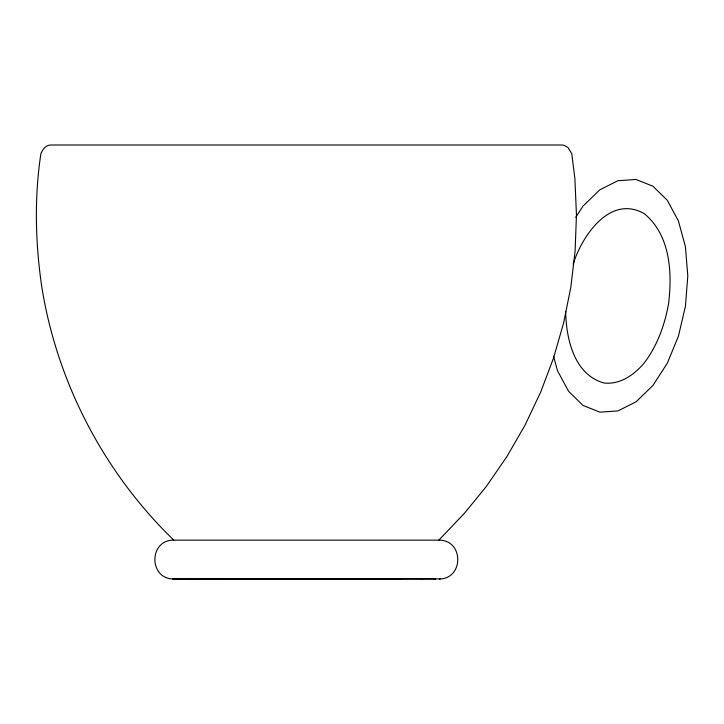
<?xml version="1.0" encoding="UTF-8"?>
<svg xmlns="http://www.w3.org/2000/svg" width="724" height="724" viewBox="0 0 724 724"><rect width="100%" height="100%" fill="white"/><g stroke="black" fill="none" stroke-linecap="round" stroke-linejoin="round"><path stroke-width="1.09" d="M573.155 264.07C582.042 235.852 610.169 194.014 644.414 213.77C670.496 235.354 672.424 273.066 668.469 304.261C664.605 325.51 657.084 346.19 643.862 363.448C633.844 375.005 620.106 384.752 604.078 383.014C573.924 374.634 566.195 338.642 565.643 311.311M575.797 217.263L582.956 206.159L599.798 189.833L617.871 180.728L635.953 179.471L652.813 186.131L667.293 200.277L678.406 220.929L685.402 246.685L687.8 275.79L685.438 306.261L678.479 336.017L667.392 363.032L652.93 385.476L636.097 401.793L618.015 410.897L599.934 412.164L583.082 405.494L568.602 391.349L557.48 370.697L553.552 356.208M438.853 540.14L464.437 513.28L486.329 486.447L506.981 456.482L525.135 424.952L540.692 392.046L553.543 358L563.598 323.031L570.802 287.365L575.091 251.228L576.458 214.865L574.874 178.502L571.77 153.651L567.987 147.533L564.105 145.289L561.869 144.999L50.789 144.999C45.712 144.891 42.689 149.533 40.888 153.651C34.218 197.942 35.322 243.128 41.856 287.365C57.268 382.951 104.184 472.853 173.805 540.14L438.853 540.14C463.713 539.733 464.229 578.576 439.396 579.001M340.769 579.001L172.511 578.883M400.417 579.001L400.951 578.883L239.798 579.001M421.567 579.001L422.21 578.883M434.862 579.001L435.577 578.883L271.889 579.001M173.805 540.14C148.936 539.733 148.42 578.576 173.262 579.001L440.138 578.883M177.072 578.883L177.796 579.001M190.439 578.883L191.091 579.001M211.707 578.883L212.232 579.001"/></g></svg>
